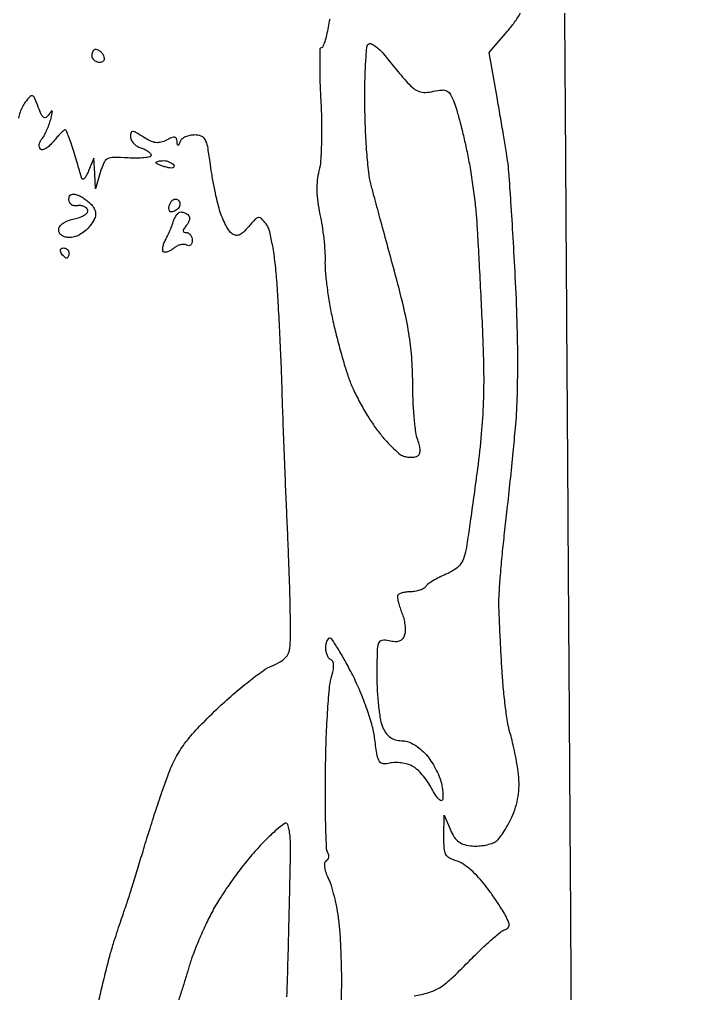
# Model space of a CAD drawing. Extents: x 0 to 102, y 0 to 135.
# Drawn here: x 21.86 to 32.84, y 51.08 to 67.13 of the extents above; entities that cross this region are included whole.
import ezdxf

# ---------------------------------------------------------------- set-up
doc = ezdxf.new("R2010")
doc.units = 0
doc.header["$MEASUREMENT"] = 0

msp = doc.modelspace()

# ---------------------------------------------------------------- linework, layer by layer
for points in [[(30.816006, 70.846073, -0.000204), (30.835569, 68.0607, 0.000004), (30.856286, 64.932268, 0.000002), (30.883525, 60.825814, 0.000002), (30.912326, 56.488502, 0.000002), (30.938318, 52.5789, -0.000116), (30.960528, 49.119942, -0.000184)], [(31.042661, 24.1956, 0.000001), (31.037549, 23.023692, 0.000001), (31.032419, 21.846099, 0.000001), (31.02793, 20.814404, 0.000005), (31.025166, 20.1771, 0.006013)], [(26.971807, 67.132883, 0.017869), (26.9451, 67.0032, -0.015103), (26.919138, 66.873507, -0.023774), (26.888268, 66.764231, -0.020315), (26.856689, 66.68121, -0.300659), (26.831914, 66.664887, 0.407255), (26.810509, 66.644051, 0.004047), (26.806469, 66.410198, 0.010097), (26.809551, 66.130272, 0.006037), (26.82395, 65.797737, -0.009798), (26.836596, 65.444199, -0.01055), (26.834891, 65.099056, -0.010139), (26.821189, 64.803414, -0.048566), (26.793721, 64.637071, 0.040914), (26.765938, 64.483448, 0.029797), (26.759416, 64.309909, 0.027234), (26.77395, 64.120222, 0.021671), (26.809555, 63.917971, -0.01579), (26.844876, 63.730277, -0.011211), (26.873072, 63.517936, -0.011333), (26.890861, 63.313818, -0.023484), (26.893628, 63.1539, 0.028586), (26.898311, 62.983659, 0.010104), (26.923856, 62.740946, 0.009991), (26.962727, 62.474843, 0.011572), (27.010628, 62.2233, 0.008127), (27.070296, 61.965646, 0.005898), (27.144736, 61.680802, 0.00596), (27.221831, 61.412026, 0.01296), (27.288771, 61.2081, 0.025348), (27.368113, 61.017135, 0.013866), (27.483452, 60.791301, 0.013788), (27.613627, 60.567846, 0.021326), (27.739326, 60.38321, 0.016779), (27.864999, 60.225852, 0.019538), (27.994979, 60.085357, 0.018901), (28.112878, 59.976098, 0.100904), (28.189131, 59.933599, 0.041534), (28.252729, 59.919089, 0.038605), (28.319443, 59.914806, 0.040947), (28.379457, 59.920519, 0.094485), (28.42161, 59.936634, 0.166564), (28.451043, 59.972505, 0.088774), (28.461435, 60.029629, 0.061848), (28.45211, 60.106521, 0.029784), (28.422367, 60.201402, -0.058464), (28.390618, 60.327568, -0.010565), (28.364362, 60.568379, -0.01126), (28.345837, 60.853168, -0.009985), (28.339163, 61.150157, 0.018369), (28.322756, 61.568143, 0.021794), (28.275637, 61.9604, 0.018036), (28.186395, 62.402467, 0.007783), (28.03721, 62.9847, -0.000309), (27.915833, 63.430576, -0.000344), (27.79931, 63.860839, -0.000317), (27.700451, 64.227794, -0.001809), (27.648778, 64.4229, -0.03661), (27.61393, 64.612155, -0.008148), (27.583491, 64.939888, -0.00842), (27.560825, 65.320529, -0.008038), (27.55054, 65.707658, -0.006871), (27.551737, 66.075293, -0.01028), (27.563797, 66.396246, -0.005612), (27.582398, 66.66408, -0.178331), (27.609605, 66.722858, -0.292637), (27.65, 66.731677, -0.062238), (27.716961, 66.696924, -0.046914), (27.796705, 66.63019, -0.028459), (27.878193, 66.5379, 0.0045), (27.967513, 66.426405, 0.003052), (28.071154, 66.300964, 0.003075), (28.172742, 66.18103, 0.006148), (28.254793, 66.087708, 0.039606), (28.355293, 65.992548, 0.09007), (28.446762, 65.942663, 0.091855), (28.548769, 65.928658, 0.042387), (28.682071, 65.946287, -0.032664), (28.823463, 65.967786, -0.145319), (28.904845, 65.951033, -0.146579), (28.963509, 65.892682, -0.033428), (29.022572, 65.76395, -0.021598), (29.065221, 65.635308, -0.005708), (29.122076, 65.426243, -0.005782), (29.181353, 65.186661, -0.005913), (29.234611, 64.94755, -0.010781), (29.283981, 64.684861, -0.006563), (29.331521, 64.372604, -0.006575), (29.370538, 64.061626, -0.011553), (29.393458, 63.803479, -0.002515), (29.411458, 63.505914, -0.000718), (29.436397, 63.044119, -0.000723), (29.463038, 62.522885, -0.000768), (29.487633, 62.0118, -0.007725), (29.507712, 61.366423, -0.012813), (29.502281, 60.821855, -0.013546), (29.469547, 60.300359, -0.01011), (29.406291, 59.7276, -0.001211), (29.349494, 59.301907, -0.001408), (29.293357, 58.897344, -0.00125), (29.244029, 58.555219, -0.008436), (29.216307, 58.386197, -0.044016), (29.176714, 58.241682, -0.083891), (29.116736, 58.1376, -0.081614), (29.024662, 58.057209, -0.0398), (28.88559, 57.985629, 0.017704), (28.774803, 57.934661, 0.020206), (28.672799, 57.878006, 0.019816), (28.590847, 57.823487, 0.097953), (28.553292, 57.783082, -0.129365), (28.51855, 57.750066, -0.045811), (28.455144, 57.722428, -0.041735), (28.376646, 57.703543, -0.038185), (28.293707, 57.6972, 0.036465), (28.214619, 57.691424, 0.055048), (28.147861, 57.673967, 0.072128), (28.10216, 57.648417, 0.233356), (28.0872, 57.618107, 0.056447), (28.092152, 57.574382, 0.011492), (28.111354, 57.498718, 0.011976), (28.137949, 57.411342, 0.010977), (28.169427, 57.322742, -0.036497), (28.197108, 57.230103, -0.032406), (28.212403, 57.130658, -0.033855), (28.214246, 57.039142, -0.079884), (28.20026, 56.972541, -0.097775), (28.164762, 56.916088, -0.1239), (28.112994, 56.883053, -0.097919), (28.041942, 56.874036, -0.044258), (27.948834, 56.888818, 0.090711), (27.832831, 56.896367, 0.288572), (27.774963, 56.849779, 0.078679), (27.752325, 56.721033, 0.004256), (27.7488, 56.306892, 0.013988), (27.756014, 56.049082, 0.014843), (27.77764, 55.797152, 0.014579), (27.808944, 55.58199, 0.06356), (27.84698, 55.459281, 0.052983), (27.903364, 55.363793, 0.080212), (27.972399, 55.296657, 0.085179), (28.05575, 55.257271, 0.067973), (28.154386, 55.2438, -0.081369), (28.25187, 55.22783, -0.047438), (28.360331, 55.179451, -0.043986), (28.467411, 55.105834, -0.042711), (28.561114, 55.013954, -0.032353), (28.640628, 54.908303, -0.022984), (28.716181, 54.780684, -0.023312), (28.777239, 54.651642, -0.044812), (28.811658, 54.542605, -0.019755), (28.828748, 54.446895, -0.026491), (28.836162, 54.359085, -0.025663), (28.834735, 54.287966, -0.180427), (28.820589, 54.256989, -0.392339), (28.795161, 54.256031, -0.042244), (28.750068, 54.301961, -0.034398), (28.697022, 54.375792, -0.019251), (28.642462, 54.47203, 0.033545), (28.578219, 54.578163, 0.027247), (28.496055, 54.682759, 0.028046), (28.409344, 54.771041, 0.061804), (28.332245, 54.825486, 0.055691), (28.250687, 54.858073, 0.036302), (28.151146, 54.877867, 0.036323), (28.049895, 54.883046, 0.056158), (27.963175, 54.871381, -0.078604), (27.853709, 54.861611, -0.240018), (27.79158, 54.898767, -0.100353), (27.753401, 55, -0.009311), (27.71537, 55.266037, 0.036487), (27.672628, 55.480959, 0.016003), (27.586437, 55.758353, 0.015573), (27.474365, 56.052167, 0.018356), (27.349669, 56.32245, 0.008257), (27.225642, 56.557531, 0.012821), (27.110202, 56.755628, 0.007045), (27.008238, 56.915635, 0.252506), (26.970853, 56.9358, 0.218833), (26.944812, 56.923829, 0.078078), (26.922791, 56.888168, 0.059366), (26.907783, 56.835737, 0.040067), (26.9028, 56.77365, 0.048875), (26.909083, 56.709529, 0.055915), (26.927694, 56.650833, 0.064253), (26.955081, 56.605872, 0.144395), (26.987546, 56.583251, -0.228287), (27.018847, 56.552861, -0.08457), (27.030294, 56.490853, -0.052489), (27.021851, 56.39841, -0.020839), (26.991811, 56.27438, 0.048412), (26.959502, 56.099367, 0.005843), (26.930444, 55.708027, 0.006903), (26.90771, 55.240885, 0.005631), (26.895918, 54.740436, 0.004161), (26.893983, 54.253717, 0.006254), (26.901139, 53.829219, 0.002827), (26.913762, 53.468854, 0.128934), (26.935333, 53.398403, -0.087953), (26.950262, 53.36082, -0.094631), (26.950813, 53.321386, -0.100059), (26.937016, 53.286253, -0.111351), (26.91104, 53.260793, 0.215511), (26.887033, 53.225146, 0.072219), (26.885492, 53.160875, 0.053123), (26.904895, 53.076629, 0.030273), (26.944959, 52.979997, -0.039236), (26.992472, 52.859335, -0.013744), (27.042079, 52.679538, -0.013551), (27.086021, 52.477951, -0.01543), (27.116847, 52.2828, -0.015608), (27.138523, 52.054337, -0.006382), (27.154299, 51.742946, -0.006307), (27.162759, 51.407792, -0.008021), (27.161702, 51.0984, -0.009249), (27.150388, 50.800452, -0.008953)], [(28.363388, 51.041289, 0.038288), (28.599287, 51.091626, 0.067451), (28.78082, 51.173014, 0.048698), (28.970288, 51.318093, 0.011893), (29.251688, 51.593474, -0.007864), (29.446128, 51.786847, -0.010496), (29.628997, 51.955821, -0.007958), (29.786041, 52.090538, -0.098972), (29.854781, 52.127716, 0.091528), (29.909673, 52.156367, 0.22117), (29.929994, 52.196186, 0.112932), (29.918166, 52.25823, 0.017597), (29.86369, 52.371444, 0.020981), (29.804885, 52.472823, 0.007681), (29.713632, 52.611215, 0.007599), (29.609139, 52.759613, 0.009027), (29.50588, 52.896365, 0.028511), (29.395601, 53.021642, 0.02722), (29.270148, 53.135631, 0.028286), (29.14835, 53.223798, 0.081205), (29.052821, 53.265087, -0.064657), (28.944848, 53.307592, -0.152106), (28.885519, 53.369426, -0.0997), (28.857711, 53.472268, -0.01906), (28.852416, 53.666721), (28.856232, 54.0171), (28.960277, 53.773449, 0.045944), (29.023893, 53.655721, 0.088476), (29.097797, 53.578541, 0.089804), (29.193037, 53.532364, 0.048493), (29.32179, 53.509545, 0.036685), (29.430164, 53.508985, 0.031814), (29.542849, 53.523921, 0.033125), (29.643411, 53.550845, 0.07603), (29.712781, 53.586925, 0.072483), (29.773574, 53.646596, 0.02119), (29.848556, 53.754424, 0.020809), (29.92363, 53.884442, 0.020917), (29.987495, 54.02003, 0.03182), (30.048099, 54.194255, 0.03696), (30.082481, 54.366296, 0.036279), (30.091535, 54.544241, 0.028776), (30.076295, 54.7362, 0.010064), (30.050191, 54.901222, 0.007468), (30.014973, 55.082437, 0.007554), (29.97658, 55.252531, 0.016869), (29.941109, 55.38028, -0.036525), (29.90618, 55.528422, -0.008048), (29.869076, 55.78714, -0.00833), (29.835906, 56.088333, -0.007927), (29.812155, 56.39548, -0.001802), (29.794089, 56.708137, -0.001719), (29.777975, 57.025858, -0.001703), (29.765662, 57.306592, -0.006134), (29.760617, 57.4857, -0.019095), (29.764717, 57.669551, -0.004613), (29.785919, 57.973207, -0.004727), (29.816775, 58.321389, -0.00468), (29.854302, 58.6701, 0.002108), (29.898037, 59.057751, 0.0012), (29.947825, 59.526883, 0.001198), (29.995693, 59.999515, 0.001981), (30.033571, 60.398808, 0.015057), (30.062528, 60.876824, 0.007937), (30.071164, 61.471518, 0.007134), (30.060538, 62.151748, 0.005472), (30.030195, 62.894508, 0.001586), (29.99503, 63.533868, 0.002048), (29.958477, 64.120663, 0.001551), (29.924304, 64.612207, 0.018084), (29.903422, 64.8036, 0.004064), (29.878605, 64.964562, 0.000979), (29.834799, 65.230835, 0.001005), (29.783311, 65.536226, 0.000997), (29.730463, 65.842215), (29.600693, 66.584731), (29.901447, 66.936093, 0.020565), (30.01744, 67.083463, 0.022471), (30.117337, 67.235685, 0.022646)], [(23.13529, 50.8023, -0.005946), (23.197595, 51.092403, -0.004707), (23.271624, 51.404546, -0.00476), (23.345804, 51.692903, -0.011816), (23.407082, 51.9021, -0.001674), (23.463302, 52.076455, -0.001671), (23.520726, 52.250546, -0.001633), (23.571885, 52.402265, -0.006597), (23.604615, 52.4943, 0.011862), (23.640807, 52.599566, 0.001376), (23.715617, 52.837459, 0.001654), (23.802886, 53.120966, 0.001351), (23.894447, 53.4249, -0.00383), (23.99495, 53.752624, -0.002969), (24.109221, 54.107934, -0.003002), (24.219805, 54.438199, -0.007229), (24.30664, 54.680922, -0.031435), (24.430117, 54.956777, -0.038793), (24.580028, 55.195218, -0.030929), (24.791355, 55.445784, -0.011904), (25.113619, 55.767469, -0.011666), (25.372813, 56.002886, -0.012442), (25.637311, 56.220807, -0.012089), (25.873456, 56.396659, -0.055089), (26.023069, 56.479532, 0.032575), (26.165388, 56.550205, 0.085957), (26.252301, 56.623044, 0.103493), (26.300418, 56.712066, 0.061895), (26.320331, 56.831185, 0.00879), (26.323317, 56.953384, 0.002484), (26.323674, 57.1438, 0.002502), (26.321933, 57.358983, 0.002641), (26.318048, 57.5703, 0.002797), (26.310362, 57.832918, 0.000872), (26.295934, 58.227007, 0.000871), (26.278281, 58.667198, 0.000962), (26.259638, 59.0931, -0.001248), (26.239799, 59.552328, -0.000757), (26.218502, 60.095874, -0.000758), (26.198998, 60.635407, -0.001336), (26.184752, 61.0812, 0.00291), (26.169685, 61.510344, 0.002004), (26.147835, 61.996426, 0.00202), (26.123049, 62.463931, 0.004122), (26.099084, 62.830664, 0.01145), (26.067872, 63.153452, 0.017085), (26.024529, 63.433667, 0.017022), (25.974556, 63.655397, 0.101378), (25.922397, 63.761264, 0.030389), (25.845448, 63.848891, 0.241576), (25.795787, 63.865093, 0.16556), (25.741896, 63.836566, 0.013295), (25.633266, 63.714988, -0.026698), (25.544324, 63.620658, -0.100316), (25.475821, 63.577572, -0.160476), (25.41432, 63.574911, -0.104813), (25.350914, 63.608233, -0.081432), (25.301425, 63.665166, -0.023288), (25.24449, 63.767795, -0.022782), (25.190146, 63.891348, -0.022389), (25.146919, 64.020045, -0.014884), (25.107849, 64.173373, -0.006833), (25.065641, 64.375282, -0.00676), (25.026972, 64.589134, -0.009286), (24.998388, 64.78245, 0.011985), (24.959557, 65.035619, 0.085946), (24.917573, 65.151484, 0.175228), (24.852106, 65.20716, 0.089695), (24.744611, 65.2266, 0.049959), (24.666279, 65.218754, 0.054208), (24.593291, 65.195536, 0.061006), (24.536049, 65.161367, 0.132583), (24.505429, 65.12085, -0.010423), (24.482293, 65.066789, -0.310931), (24.470209, 65.059502, -0.365315), (24.460823, 65.068436, -0.012048), (24.456079, 65.123827, 0.106443), (24.443133, 65.169987, 0.249809), (24.414376, 65.189478, 0.126256), (24.364667, 65.182214, 0.023781), (24.281062, 65.142461, -0.060582), (24.188442, 65.106497, -0.094658), (24.103321, 65.101332, -0.080078), (24.012428, 65.128254, -0.033078), (23.900362, 65.191515, 0.009687), (23.775638, 65.269826, 0.126321), (23.723632, 65.285345, 0.350644), (23.6966, 65.265393, 0.065211), (23.688, 65.199731, 0.115162), (23.70062, 65.145665, 0.070916), (23.737702, 65.091487, 0.065068), (23.792515, 65.045411, 0.06553), (23.8572, 65.0151, -0.034762), (23.921969, 64.989468, -0.045371), (23.976698, 64.956885, -0.052676), (24.014793, 64.922591, -0.185227), (24.0264, 64.892333, -0.349571), (24.005998, 64.866718, -0.027961), (23.914759, 64.851083, -0.028261), (23.79205, 64.844043, -0.01703), (23.646346, 64.848891, 0.014919), (23.411825, 64.857685, 0.124351), (23.309403, 64.832643, 0.168609), (23.246231, 64.764765, 0.03342), (23.188676, 64.606407), (23.11106, 64.3383), (23.098067, 64.5921), (23.085075, 64.8459), (22.996187, 64.6344, -0.021772), (22.960445, 64.558754, -0.058797), (22.926836, 64.509879, -0.178521), (22.901855, 64.496309, -0.381119), (22.88492, 64.5075, 0.006198), (22.870545, 64.559239, 0.000746), (22.837269, 64.672867, 0.000888), (22.797279, 64.807783, 0.00073), (22.75413, 64.95165, 0.008678), (22.70995, 65.089474, 0.0138), (22.666887, 65.205582, 0.00764), (22.627441, 65.299393, 0.297727), (22.60937, 65.3112, 0.187147), (22.588413, 65.303071, 0.011128), (22.538365, 65.255285, 0.015514), (22.480461, 65.193778, 0.010735), (22.418693, 65.12085, -0.033671), (22.355087, 65.05238, -0.054213), (22.291593, 65.004453, -0.074172), (22.237571, 64.982236, -0.262175), (22.202727, 64.991906, -0.148078), (22.185729, 65.023523, -0.086211), (22.184546, 65.066938, -0.072776), (22.198984, 65.115312, -0.060016), (22.22739, 65.161106, 0.044539), (22.264596, 65.217146, 0.018027), (22.305436, 65.299364, 0.017668), (22.343279, 65.391522, 0.021452), (22.371888, 65.4804, 0.006875), (22.39892, 65.5842, 0.136169), (22.397954, 65.616763, 0.594104), (22.384064, 65.619554, 0.023659), (22.344799, 65.567867, -0.074663), (22.297116, 65.516826, -0.325393), (22.258182, 65.515222, -0.14006), (22.21977, 65.560413, -0.015715), (22.16739, 65.686139, 0.010094), (22.106206, 65.837779, 0.203165), (22.071112, 65.871553, 0.31032), (22.031444, 65.861995, 0.021162), (21.953724, 65.767872, 0.045341), (21.906973, 65.692855, 0.030484), (21.867094, 65.600019, 0.030726), (21.839307, 65.504593, 0.051898)], [(26.266329, 51.023151, 0.001257), (26.285011, 51.6483, 0.000662), (26.301583, 52.284621, 0.000864), (26.314966, 52.866846, 0.000638), (26.324718, 53.354919, 0.008019), (26.32521, 53.539342, 0.018189), (26.319603, 53.651955, 0.022703), (26.305873, 53.755749, 0.021764), (26.286993, 53.840006, 0.135552), (26.264709, 53.877742, 0.372914), (26.224421, 53.879921, 0.013062), (26.093809, 53.773004, 0.018576), (25.937424, 53.627539, 0.011194), (25.762552, 53.444295, 0.017775), (25.571938, 53.219859, 0.011546), (25.367187, 52.947966, 0.011613), (25.179379, 52.67294, 0.021558), (25.042152, 52.440229, 0.012446), (24.928738, 52.214054, 0.009443), (24.81533, 51.960801, 0.009564), (24.717904, 51.718997, 0.021898), (24.656092, 51.532534, -0.0056), (24.604171, 51.356944, -0.003497), (24.539619, 51.152405, -0.003509), (24.473173, 50.951702, -0.006371)], [(30.977766, 46.158553, -0.000036), (30.991809, 43.548188, -0.009052)]]:
    msp.add_lwpolyline(points, format="xyb")
for points in [[(23.205459, 66.588981, 0.053431), (23.162269, 66.62381, 0.136091), (23.124171, 66.635652, 0.169261), (23.090784, 66.625159, 0.094625), (23.061669, 66.593417, 0.105525), (23.048373, 66.556221, 0.099247), (23.050986, 66.51596, 0.096292), (23.06913, 66.478842, 0.09291), (23.100049, 66.450674, 0.062935), (23.138968, 66.432925, 0.067936), (23.180075, 66.426017, 0.076425), (23.21703, 66.430537, 0.128483), (23.243839, 66.446239, 0.169316), (23.256806, 66.473087, 0.09457), (23.254089, 66.509694, 0.075207), (23.236231, 66.55047, 0.055675)], [(24.232907, 64.8036, -0.056553), (24.283055, 64.79791, -0.049897), (24.332931, 64.781066, -0.052741), (24.375174, 64.756271, -0.095554), (24.402224, 64.72689, -0.236417), (24.404436, 64.702175, -0.238295), (24.38597, 64.685719, -0.095442), (24.342233, 64.682665, -0.033809), (24.280317, 64.694457, -0.016806), (24.215436, 64.713775, -0.025605), (24.160737, 64.735255, -0.023164), (24.119705, 64.756186, -0.269441), (24.111, 64.771167, -0.287593), (24.118859, 64.7837, -0.047694), (24.14681, 64.794073, -0.039897), (24.186191, 64.80125, -0.025136)], [(22.82085, 64.235138, -0.044428), (22.884565, 64.204535, -0.027319), (22.953721, 64.158112, -0.027281), (23.017612, 64.104259, -0.043262), (23.065278, 64.050933, -0.073934), (23.104497, 63.978343, -0.120386), (23.112016, 63.909075, -0.092792), (23.086647, 63.831626, -0.031499), (23.022978, 63.731098, -0.056891), (22.955845, 63.657754, -0.045916), (22.869121, 63.595296, -0.047545), (22.776967, 63.552207, -0.082281), (22.69395, 63.537259, -0.056485), (22.616099, 63.544982, -0.093847), (22.555519, 63.570515, -0.117643), (22.517389, 63.611399, -0.12981), (22.5036, 63.663615, -0.160979), (22.521886, 63.718938, -0.080278), (22.575328, 63.770983, -0.062756), (22.657492, 63.814448, -0.040983), (22.760705, 63.844051, 0.036198), (22.856793, 63.870619, 0.058959), (22.932523, 63.90813, 0.083141), (22.978061, 63.950011, 0.255185), (22.984578, 63.989986, 0.129846), (22.961352, 64.024203, 0.0833), (22.920197, 64.049434, 0.073701), (22.867797, 64.062071, 0.06663), (22.812073, 64.059641, -0.087152), (22.757864, 64.059492, -0.11706), (22.712862, 64.078739, -0.125346), (22.683365, 64.114905, -0.109128), (22.6728, 64.162736, -0.088255), (22.682195, 64.215548, -0.193319), (22.709239, 64.245524, -0.153358), (22.754854, 64.252441, -0.051324)], [(24.459645, 64.162768, -0.101208), (24.485353, 64.138563, -0.09843), (24.49981, 64.105975, -0.097419), (24.500783, 64.070047, -0.09691), (24.488087, 64.036354, -0.062935), (24.463762, 64.006229, -0.051508), (24.431107, 63.980734, -0.053363), (24.395495, 63.963385, -0.086896), (24.362462, 63.9576, -0.197116), (24.337236, 63.967947, -0.143728), (24.322365, 63.994734, -0.094863), (24.321051, 64.035595, -0.052397), (24.33402, 64.084014, -0.065363), (24.358312, 64.128805, -0.09613), (24.390932, 64.159294, -0.122565), (24.426465, 64.170913, -0.157716)], [(24.517245, 63.9576, -0.062948), (24.549322, 63.953546, -0.039126), (24.585263, 63.941248, -0.038761), (24.619391, 63.923247, -0.055694), (24.646066, 63.901934, -0.171918), (24.66027, 63.872142, -0.082297), (24.657702, 63.829269, -0.066538), (24.639436, 63.78029, -0.050768), (24.607507, 63.732734, 0.023048), (24.565703, 63.677357, 0.152929), (24.555691, 63.644651, 0.318136), (24.569266, 63.625736, 0.083263), (24.608241, 63.6192, -0.137718), (24.644453, 63.609033, -0.100174), (24.675306, 63.580456, -0.086029), (24.696078, 63.537714, -0.070298), (24.7032, 63.487307, -0.069674), (24.696695, 63.44085, -0.144341), (24.67726, 63.41019, -0.189995), (24.648445, 63.399879, -0.131168), (24.614894, 63.40999, 0.128519), (24.571861, 63.423205, 0.067469), (24.515739, 63.418003, 0.060118), (24.455814, 63.396314, 0.056402), (24.40135, 63.360628, -0.037867), (24.350019, 63.324212, -0.054026), (24.299353, 63.300768, -0.068097), (24.25667, 63.292583, -0.212847), (24.229994, 63.302806, -0.194266), (24.21795, 63.331163, -0.051115), (24.222182, 63.381286, -0.044079), (24.239278, 63.441995, -0.033012), (24.268163, 63.505212, 0.013704), (24.303781, 63.575823, 0.008946), (24.341149, 63.65908, 0.008999), (24.374694, 63.741624, 0.016965), (24.398269, 63.80955, -0.042287), (24.421204, 63.866202, -0.051985), (24.452119, 63.91411, -0.060838), (24.485908, 63.947027, -0.164151)], [(22.583207, 63.3654, -0.093332), (22.617407, 63.35896, -0.09642), (22.646482, 63.340549, -0.099167), (22.665942, 63.31308, -0.105053), (22.6728, 63.2808, -0.042167), (22.670064, 63.248411, -0.061769), (22.661841, 63.221051, -0.081139), (22.649759, 63.202499, -0.210953), (22.635493, 63.1962, -0.151918), (22.617665, 63.201745, -0.038439), (22.593786, 63.221051, -0.035638), (22.568657, 63.248417, -0.029505), (22.5459, 63.2808, -0.082592), (22.532659, 63.313126, -0.161196), (22.535291, 63.340549, -0.182303), (22.553179, 63.358777, -0.108972)]]:
    msp.add_lwpolyline(points, format="xyb", close=True)

doc.saveas('drawing.dxf')
